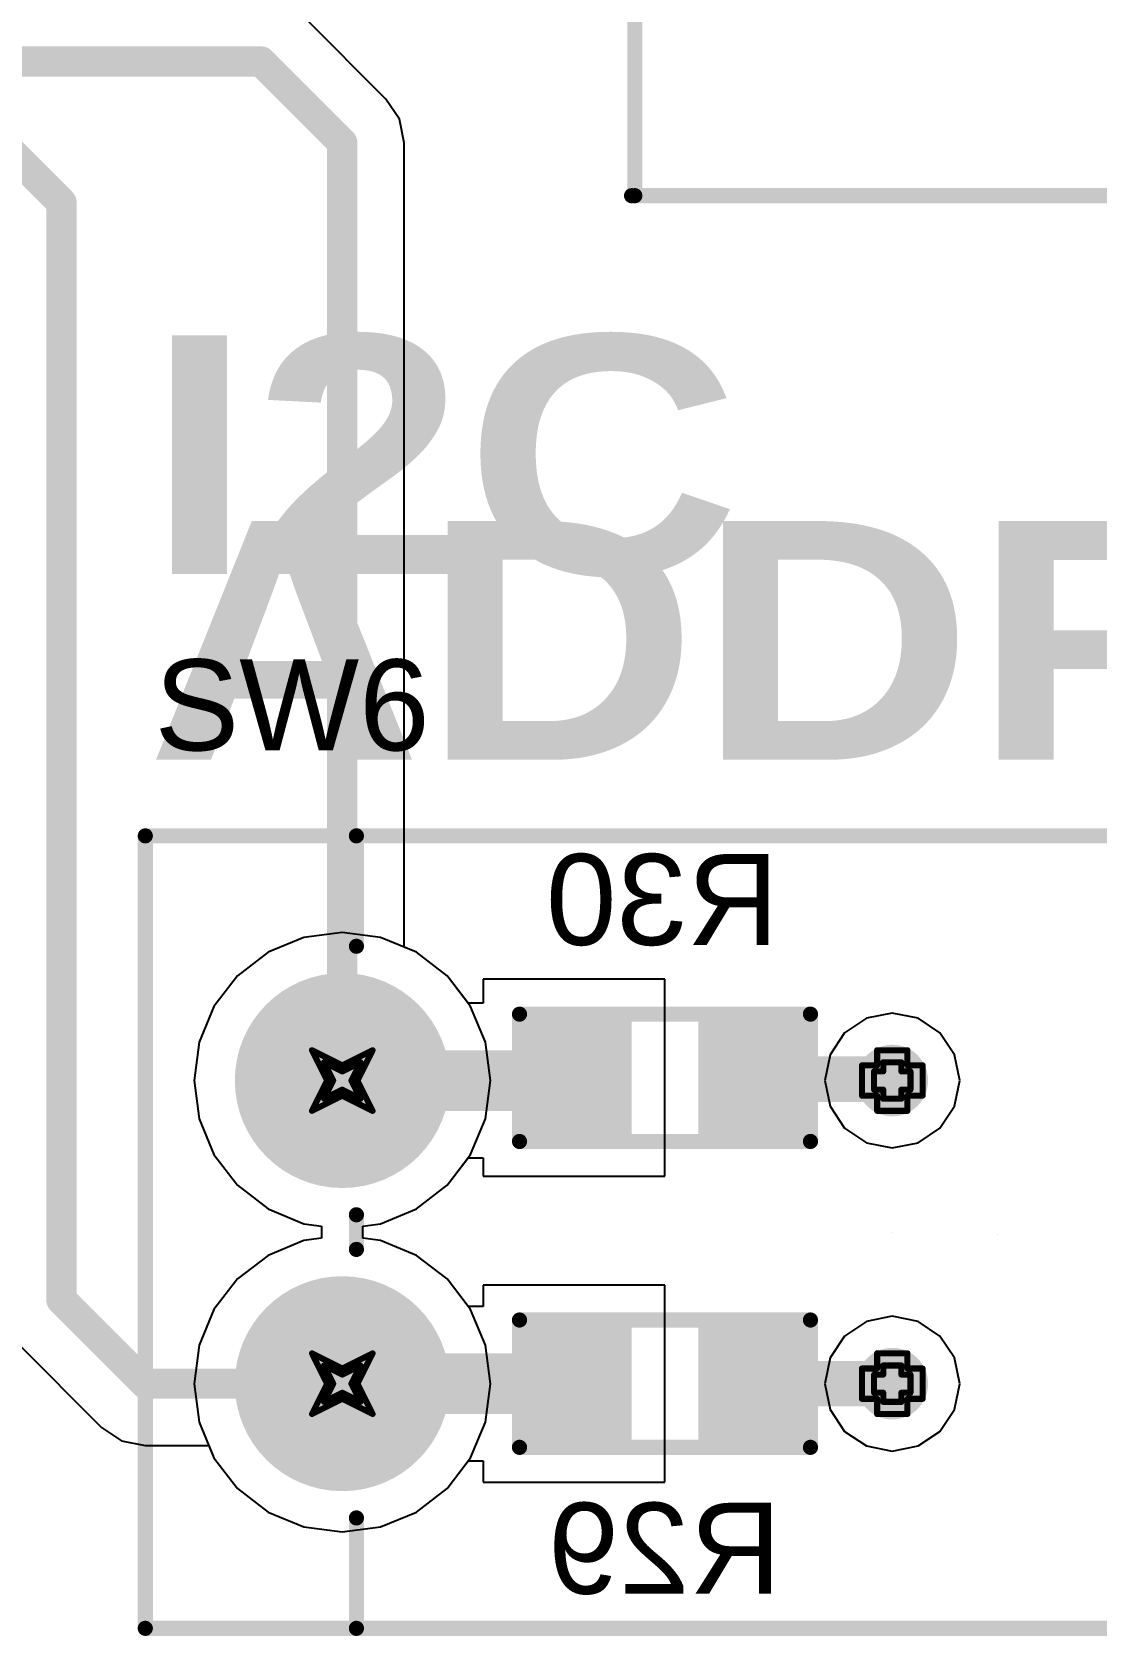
# Model space of a CAD drawing. Header units: inches. Extents: x 0 to 198, y 0 to 199.
# Drawn here: x 5.831 to 6.183, y 1.391 to 1.92 of the extents above; entities that cross this region are included whole.
import ezdxf

# ---------------------------------------------------------------- set-up
doc = ezdxf.new("R2010")
doc.units = ezdxf.units.IN
doc.header["$MEASUREMENT"] = 0
for name, color, linetype in [('Bottom Layer', 5, 'Continuous'), ('Bottom Overlay', 54, 'Continuous'), ('Bottom Paste', 16, 'Continuous'), ('Bottom Solder', 6, 'Continuous'), ('Drill Drawing', 1, 'Continuous'), ('Layer 1', 16, 'Continuous'), ('Layer 2', 76, 'Continuous'), ('Mechanical 15', 56, 'Continuous'), ('Multi-Layer', 9, 'Continuous'), ('Pad Holes', 156, 'Continuous'), ('Top Layer', 1, 'Continuous'), ('Top Overlay', 2, 'Continuous'), ('Top Solder', 216, 'Continuous'), ('Via Holes', 16, 'Continuous')]:
    doc.layers.add(name, color=color, linetype=linetype)
doc.styles.add('Arial', font='', dxfattribs={"height": 0.2})
doc.styles.add('Arial Black_Bold', font='', dxfattribs={"height": 0.2})
doc.styles.get('Arial').set_extended_font_data('Arial')
doc.styles.get('Arial Black_Bold').set_extended_font_data('Arial Black', bold=True)

# ---------------------------------------------------------------- blocks, each defined once
blk = doc.blocks.new('DPL_02RP_61')
at = {"layer": 'Bottom Layer'}
h = blk.add_hatch(color=5, dxfattribs=at)
edge = h.paths.add_edge_path()
edge.add_arc((-0.05, 0.15), 0.03346, 0, 360)
h = blk.add_hatch(color=5, dxfattribs=at)
edge = h.paths.add_edge_path()
edge.add_arc((0.05, 0.15), 0.03346, 0, 360)
at = {"layer": 'Bottom Solder'}
h = blk.add_hatch(color=6, dxfattribs=at)
edge = h.paths.add_edge_path()
edge.add_arc((-0.05, 0.15), 0.03546, 0, 360)
h = blk.add_hatch(color=6, dxfattribs=at)
edge = h.paths.add_edge_path()
edge.add_arc((0.05, 0.15), 0.03546, 0, 360)
at = {"layer": 'Layer 1'}
h = blk.add_hatch(color=16, dxfattribs=at)
edge = h.paths.add_edge_path()
edge.add_arc((-0.05, 0.15), 0.03346, 0, 360)
h = blk.add_hatch(color=16, dxfattribs=at)
edge = h.paths.add_edge_path()
edge.add_arc((0.05, 0.15), 0.03346, 0, 360)
at = {"layer": 'Layer 2'}
h = blk.add_hatch(color=76, dxfattribs=at)
edge = h.paths.add_edge_path()
edge.add_arc((-0.05, 0.15), 0.03346, 0, 360)
h = blk.add_hatch(color=76, dxfattribs=at)
edge = h.paths.add_edge_path()
edge.add_arc((0.05, 0.15), 0.03346, 0, 360)
at = {"layer": 'Multi-Layer'}
h = blk.add_hatch(color=9, dxfattribs=at)
edge = h.paths.add_edge_path()
edge.add_arc((-0.05, 0.15), 0.03346, 0, 360)
h = blk.add_hatch(color=9, dxfattribs=at)
edge = h.paths.add_edge_path()
edge.add_arc((0.05, 0.15), 0.03346, 0, 360)
at = {"layer": 'Pad Holes'}
h = blk.add_hatch(color=7, dxfattribs=at)
edge = h.paths.add_edge_path()
edge.add_arc((-0.05, 0.15), 0.02165, 0, 360)
h = blk.add_hatch(color=7, dxfattribs=at)
edge = h.paths.add_edge_path()
edge.add_arc((0.05, 0.15), 0.02165, 0, 360)
at = {"layer": 'Top Layer'}
h = blk.add_hatch(color=1, dxfattribs=at)
edge = h.paths.add_edge_path()
edge.add_arc((-0.05, 0.15), 0.03346, 0, 360)
h = blk.add_hatch(color=1, dxfattribs=at)
edge = h.paths.add_edge_path()
edge.add_arc((0.05, 0.15), 0.03346, 0, 360)
at = {"layer": 'Top Solder'}
h = blk.add_hatch(color=216, dxfattribs=at)
edge = h.paths.add_edge_path()
edge.add_arc((-0.05, 0.15), 0.03546, 0, 360)
h = blk.add_hatch(color=216, dxfattribs=at)
edge = h.paths.add_edge_path()
edge.add_arc((0.05, 0.15), 0.03546, 0, 360)
at = {"layer": 'Mechanical 15'}
for points in [[(0.00001, -0.03124, 0.0001, 0.0001, 0), (-0.00001, -0.03126, 0.0001, 0.0001, 0)], [(-0.0007, -0.06624, 0.0001, 0.0001, 0), (-0.00072, -0.06626, 0.0001, 0.0001, 0)]]:
    blk.add_lwpolyline(points, format="xyseb", dxfattribs=at)
for points in [[(-0.00004, -0.03126, 0.00005, 0.00005, 1), (0.00001, -0.03126, 0.00005, 0.00005, 1)], [(-0.00002, -0.03124, 0.00005, 0.00005, 1), (0.00003, -0.03124, 0.00005, 0.00005, 1)], [(-0.00074, -0.06626, 0.00005, 0.00005, 1), (-0.00069, -0.06626, 0.00005, 0.00005, 1)], [(-0.00072, -0.06624, 0.00005, 0.00005, 1), (-0.00067, -0.06624, 0.00005, 0.00005, 1)]]:
    blk.add_lwpolyline(points, format="xyseb", close=True, dxfattribs=at)
at = {"layer": 'Top Overlay'}
for points in [[(-0.13071, 0.215, 0.005, 0.005, 0), (-0.13071, -0.19685, 0.005, 0.005, 0)], [(-0.13071, 0.215, 0.005, 0.005, 0), (0.13071, 0.215, 0.005, 0.005, 0)], [(0.13071, 0.215, 0.005, 0.005, 0), (0.13071, -0.19685, 0.005, 0.005, 0)], [(-0.13071, 0.14534, 0.005, 0.005, 0), (-0.09429, 0.14534, 0.005, 0.005, 0)], [(-0.00571, 0.14534, 0.005, 0.005, 0), (0.00571, 0.14534, 0.005, 0.005, 0)], [(0.09429, 0.14534, 0.005, 0.005, 0), (0.13071, 0.14534, 0.005, 0.005, 0)]]:
    blk.add_lwpolyline(points, format="xyseb", dxfattribs=at)
for points in [[(-0.13196, 0.215, 0.0025, 0.0025, 1), (-0.12946, 0.215, 0.0025, 0.0025, 1)], [(-0.13196, 0.215, 0.0025, 0.0025, 1), (-0.12946, 0.215, 0.0025, 0.0025, 1)], [(0.12946, 0.215, 0.0025, 0.0025, 1), (0.13196, 0.215, 0.0025, 0.0025, 1)], [(0.12946, 0.215, 0.0025, 0.0025, 1), (0.13196, 0.215, 0.0025, 0.0025, 1)], [(-0.13196, 0.14534, 0.0025, 0.0025, 1), (-0.12946, 0.14534, 0.0025, 0.0025, 1)], [(-0.09554, 0.14534, 0.0025, 0.0025, 1), (-0.09304, 0.14534, 0.0025, 0.0025, 1)], [(-0.00696, 0.14534, 0.0025, 0.0025, 1), (-0.00446, 0.14534, 0.0025, 0.0025, 1)], [(0.00446, 0.14534, 0.0025, 0.0025, 1), (0.00696, 0.14534, 0.0025, 0.0025, 1)], [(0.09304, 0.14534, 0.0025, 0.0025, 1), (0.09554, 0.14534, 0.0025, 0.0025, 1)], [(0.12946, 0.14534, 0.0025, 0.0025, 1), (0.13196, 0.14534, 0.0025, 0.0025, 1)]]:
    blk.add_lwpolyline(points, format="xyseb", close=True, dxfattribs=at)
blk = doc.blocks.new('R___0603_B_161')
at = {"layer": 'Bottom Layer'}
for points in [[(-0.045, -0.0175), (-0.045, 0.0175), (-0.015, 0.0175), (-0.015, -0.0175)], [(0.015, -0.0175), (0.015, 0.0175), (0.045, 0.0175), (0.045, -0.0175)]]:
    blk.add_hatch(color=5, dxfattribs=at).paths.add_polyline_path(points)
at = {"layer": 'Bottom Paste'}
for points in [[(-0.045, -0.0175), (-0.045, 0.0175), (-0.015, 0.0175), (-0.015, -0.0175)], [(0.015, -0.0175), (0.015, 0.0175), (0.045, 0.0175), (0.045, -0.0175)]]:
    blk.add_hatch(color=16, dxfattribs=at).paths.add_polyline_path(points)
at = {"layer": 'Bottom Solder'}
for points in [[(-0.049, -0.0215), (-0.049, 0.0215), (-0.011, 0.0215), (-0.011, -0.0215)], [(0.011, -0.0215), (0.011, 0.0215), (0.049, 0.0215), (0.049, -0.0215)]]:
    blk.add_hatch(color=6, dxfattribs=at).paths.add_polyline_path(points)
at = {"layer": 'Bottom Overlay'}
for points in [[(0.048, 0.021, 0.005, 0.005, 0), (-0.048, 0.021, 0.005, 0.005, 0)], [(-0.048, 0.021, 0.005, 0.005, 0), (-0.048, -0.021, 0.005, 0.005, 0)], [(0.048, 0.021, 0.005, 0.005, 0), (0.048, -0.021, 0.005, 0.005, 0)], [(0.048, -0.021, 0.005, 0.005, 0), (-0.048, -0.021, 0.005, 0.005, 0)]]:
    blk.add_lwpolyline(points, format="xyseb", dxfattribs=at)
for points in [[(-0.04925, 0.021, 0.0025, 0.0025, 1), (-0.04675, 0.021, 0.0025, 0.0025, 1)], [(-0.04925, 0.021, 0.0025, 0.0025, 1), (-0.04675, 0.021, 0.0025, 0.0025, 1)], [(0.04675, 0.021, 0.0025, 0.0025, 1), (0.04925, 0.021, 0.0025, 0.0025, 1)], [(0.04675, 0.021, 0.0025, 0.0025, 1), (0.04925, 0.021, 0.0025, 0.0025, 1)], [(-0.04925, -0.021, 0.0025, 0.0025, 1), (-0.04675, -0.021, 0.0025, 0.0025, 1)], [(-0.04925, -0.021, 0.0025, 0.0025, 1), (-0.04675, -0.021, 0.0025, 0.0025, 1)], [(0.04675, -0.021, 0.0025, 0.0025, 1), (0.04925, -0.021, 0.0025, 0.0025, 1)], [(0.04675, -0.021, 0.0025, 0.0025, 1), (0.04925, -0.021, 0.0025, 0.0025, 1)]]:
    blk.add_lwpolyline(points, format="xyseb", close=True, dxfattribs=at)
blk = doc.blocks.new('R___0603_B_162')
at = {"layer": 'Bottom Layer'}
for points in [[(-0.045, -0.0175), (-0.045, 0.0175), (-0.015, 0.0175), (-0.015, -0.0175)], [(0.015, -0.0175), (0.015, 0.0175), (0.045, 0.0175), (0.045, -0.0175)]]:
    blk.add_hatch(color=5, dxfattribs=at).paths.add_polyline_path(points)
at = {"layer": 'Bottom Paste'}
for points in [[(-0.045, -0.0175), (-0.045, 0.0175), (-0.015, 0.0175), (-0.015, -0.0175)], [(0.015, -0.0175), (0.015, 0.0175), (0.045, 0.0175), (0.045, -0.0175)]]:
    blk.add_hatch(color=16, dxfattribs=at).paths.add_polyline_path(points)
at = {"layer": 'Bottom Solder'}
for points in [[(-0.049, -0.0215), (-0.049, 0.0215), (-0.011, 0.0215), (-0.011, -0.0215)], [(0.011, -0.0215), (0.011, 0.0215), (0.049, 0.0215), (0.049, -0.0215)]]:
    blk.add_hatch(color=6, dxfattribs=at).paths.add_polyline_path(points)
at = {"layer": 'Bottom Overlay'}
for points in [[(0.048, 0.021, 0.005, 0.005, 0), (-0.048, 0.021, 0.005, 0.005, 0)], [(-0.048, 0.021, 0.005, 0.005, 0), (-0.048, -0.021, 0.005, 0.005, 0)], [(0.048, 0.021, 0.005, 0.005, 0), (0.048, -0.021, 0.005, 0.005, 0)], [(0.048, -0.021, 0.005, 0.005, 0), (-0.048, -0.021, 0.005, 0.005, 0)]]:
    blk.add_lwpolyline(points, format="xyseb", dxfattribs=at)
for points in [[(-0.04925, 0.021, 0.0025, 0.0025, 1), (-0.04675, 0.021, 0.0025, 0.0025, 1)], [(-0.04925, 0.021, 0.0025, 0.0025, 1), (-0.04675, 0.021, 0.0025, 0.0025, 1)], [(0.04675, 0.021, 0.0025, 0.0025, 1), (0.04925, 0.021, 0.0025, 0.0025, 1)], [(0.04675, 0.021, 0.0025, 0.0025, 1), (0.04925, 0.021, 0.0025, 0.0025, 1)], [(-0.04925, -0.021, 0.0025, 0.0025, 1), (-0.04675, -0.021, 0.0025, 0.0025, 1)], [(-0.04925, -0.021, 0.0025, 0.0025, 1), (-0.04675, -0.021, 0.0025, 0.0025, 1)], [(0.04675, -0.021, 0.0025, 0.0025, 1), (0.04925, -0.021, 0.0025, 0.0025, 1)], [(0.04675, -0.021, 0.0025, 0.0025, 1), (0.04925, -0.021, 0.0025, 0.0025, 1)]]:
    blk.add_lwpolyline(points, format="xyseb", close=True, dxfattribs=at)
blk = doc.blocks.new('XDFH_0259_2_3P_230')
at = {"layer": 'Top Overlay'}
for points in [[(0.30001, 0.08279, 0.005, 0.005, 0), (0.30001, 0.43031, 0.005, 0.005, 0)], [(0.30001, 0.08386, 0.005, 0.005, 0), (0.12573, 0.08386, 0.005, 0.005, 0)]]:
    blk.add_lwpolyline(points, format="xyseb", dxfattribs=at)
for points in [[(0.29876, 0.08386, 0.0025, 0.0025, 1), (0.30126, 0.08386, 0.0025, 0.0025, 1)], [(0.29876, 0.08279, 0.0025, 0.0025, 1), (0.30126, 0.08279, 0.0025, 0.0025, 1)]]:
    blk.add_lwpolyline(points, format="xyseb", close=True, dxfattribs=at)

msp = doc.modelspace()

# ---------------------------------------------------------------- hatches: boundary and pattern name
at = {"layer": 'Bottom Layer'}
h = msp.add_hatch(color=5, dxfattribs=at)
edge = h.paths.add_edge_path()
edge.add_arc((6.115, 1.5741), 0.01181, 0, 360)
h = msp.add_hatch(color=5, dxfattribs=at)
edge = h.paths.add_edge_path()
edge.add_arc((6.115, 1.4741), 0.01181, 0, 360)
at = {"layer": 'Layer 1'}
h = msp.add_hatch(color=16, dxfattribs=at)
edge = h.paths.add_edge_path()
edge.add_arc((6.115, 1.5741), 0.01181, 0, 360)
h = msp.add_hatch(color=16, dxfattribs=at)
edge = h.paths.add_edge_path()
edge.add_arc((6.115, 1.4741), 0.01181, 0, 360)
at = {"layer": 'Layer 2'}
h = msp.add_hatch(color=76, dxfattribs=at)
edge = h.paths.add_edge_path()
edge.add_arc((6.115, 1.5741), 0.01181, 0, 360)
h = msp.add_hatch(color=76, dxfattribs=at)
edge = h.paths.add_edge_path()
edge.add_arc((6.115, 1.4741), 0.01181, 0, 360)
at = {"layer": 'Top Layer'}
h = msp.add_hatch(color=1, dxfattribs=at)
edge = h.paths.add_edge_path()
edge.add_arc((6.115, 1.5741), 0.01181, 0, 360)
h = msp.add_hatch(color=1, dxfattribs=at)
edge = h.paths.add_edge_path()
edge.add_arc((6.115, 1.4741), 0.01181, 0, 360)
at = {"layer": 'Via Holes'}
h = msp.add_hatch(color=7, dxfattribs=at)
edge = h.paths.add_edge_path()
edge.add_arc((6.115, 1.5741), 0.00591, 0, 360)
h = msp.add_hatch(color=7, dxfattribs=at)
edge = h.paths.add_edge_path()
edge.add_arc((6.115, 1.4741), 0.00591, 0, 360)

# ---------------------------------------------------------------- linework, layer by layer
at = {"layer": 'Bottom Layer'}
for p, q in [((5.92088, 1.62131), (5.90909, 1.61643)), ((5.93353, 1.62298), (5.92088, 1.62131)), ((5.94618, 1.62131), (5.93353, 1.62298)), ((5.95797, 1.61643), (5.94618, 1.62131)), ((5.90909, 1.61643), (5.89896, 1.60866)), ((5.96809, 1.60866), (5.95797, 1.61643)), ((5.89896, 1.60866), (5.89119, 1.59854)), ((5.97506, 1.59959), (5.96809, 1.60866)), ((6.04, 1.6075), (5.98, 1.6075)), ((5.98, 1.6075), (5.98, 1.59959)), ((6.04, 1.5425), (6.04, 1.6075)), ((5.89119, 1.59854), (5.88631, 1.58675)), ((5.98, 1.59959), (5.97506, 1.59959)), ((5.88631, 1.58675), (5.88464, 1.5741)), ((5.88464, 1.5741), (5.88631, 1.56144)), ((5.88631, 1.56144), (5.89119, 1.54965)), ((5.89119, 1.54965), (5.89896, 1.53953)), ((5.96809, 1.53953), (5.97506, 1.54861)), ((5.97506, 1.54861), (5.98, 1.54861)), ((5.98, 1.54861), (5.98, 1.5425)), ((5.98, 1.5425), (6.04, 1.5425)), ((5.89896, 1.53953), (5.90909, 1.53176)), ((5.95797, 1.53176), (5.96809, 1.53953)), ((5.90909, 1.53176), (5.92088, 1.52688)), ((5.94618, 1.52688), (5.95797, 1.53176)), ((5.92088, 1.52688), (5.92669, 1.52611)), ((5.92669, 1.52611), (5.92669, 1.52208)), ((5.94036, 1.52611), (5.94618, 1.52688)), ((5.94036, 1.52208), (5.94036, 1.52611)), ((5.92088, 1.52131), (5.90909, 1.51643)), ((5.92669, 1.52208), (5.92088, 1.52131)), ((5.94618, 1.52131), (5.94036, 1.52208)), ((5.95797, 1.51643), (5.94618, 1.52131)), ((5.90909, 1.51643), (5.89896, 1.50866)), ((5.96809, 1.50866), (5.95797, 1.51643)), ((5.89896, 1.50866), (5.89119, 1.49854)), ((5.97506, 1.49959), (5.96809, 1.50866)), ((6.04, 1.5066), (5.98, 1.5066)), ((5.98, 1.5066), (5.98, 1.49959)), ((6.04, 1.4416), (6.04, 1.5066)), ((5.89119, 1.49854), (5.88631, 1.48675)), ((5.98, 1.49959), (5.97506, 1.49959)), ((5.88631, 1.48675), (5.88464, 1.4741)), ((5.88464, 1.4741), (5.88631, 1.46144)), ((5.88631, 1.46144), (5.89119, 1.44965)), ((5.89119, 1.44965), (5.89896, 1.43953)), ((5.96809, 1.43953), (5.97506, 1.44861)), ((5.97506, 1.44861), (5.98, 1.44861)), ((5.98, 1.44861), (5.98, 1.4416)), ((5.89896, 1.43953), (5.90909, 1.43176)), ((5.95797, 1.43176), (5.96809, 1.43953)), ((5.98, 1.4416), (6.04, 1.4416)), ((5.90909, 1.43176), (5.92088, 1.42688)), ((5.94618, 1.42688), (5.95797, 1.43176)), ((5.92088, 1.42688), (5.93353, 1.42521)), ((5.93353, 1.42521), (5.94618, 1.42688))]:
    msp.add_line(p, q, dxfattribs=at)
for points in [[(5.93353, 1.5741, 0.02, 0.02, 0), (6.0091, 1.5741, 0.02, 0.02, 0)], [(6.07, 1.575, 0.015, 0.015, 0), (6.07045, 1.57455, 0.015, 0.015, 0)], [(6.07045, 1.57455, 0.015, 0.015, 0), (6.11455, 1.57455, 0.015, 0.015, 0)], [(6.11455, 1.57455, 0.015, 0.015, 0), (6.115, 1.5741, 0.015, 0.015, 0)], [(6.0091, 1.5741, 0.01, 0.01, 0), (6.01, 1.575, 0.01, 0.01, 0)], [(5.93353, 1.4741, 0.02, 0.02, 0), (6.01, 1.4741, 0.02, 0.02, 0)], [(6.07, 1.4741, 0.015, 0.015, 0), (6.115, 1.4741, 0.015, 0.015, 0)]]:
    msp.add_lwpolyline(points, format="xyseb", dxfattribs=at)
for points in [[(5.92853, 1.5741, 0.01, 0.01, 1), (5.93853, 1.5741, 0.01, 0.01, 1)], [(6.0041, 1.5741, 0.01, 0.01, 1), (6.0141, 1.5741, 0.01, 0.01, 1)], [(6.06625, 1.575, 0.0075, 0.0075, 1), (6.07375, 1.575, 0.0075, 0.0075, 1)], [(6.0667, 1.57455, 0.0075, 0.0075, 1), (6.0742, 1.57455, 0.0075, 0.0075, 1)], [(6.0667, 1.57455, 0.0075, 0.0075, 1), (6.0742, 1.57455, 0.0075, 0.0075, 1)], [(6.1108, 1.57455, 0.0075, 0.0075, 1), (6.1183, 1.57455, 0.0075, 0.0075, 1)], [(6.1108, 1.57455, 0.0075, 0.0075, 1), (6.1183, 1.57455, 0.0075, 0.0075, 1)], [(6.0066, 1.5741, 0.005, 0.005, 1), (6.0116, 1.5741, 0.005, 0.005, 1)], [(6.0075, 1.575, 0.005, 0.005, 1), (6.0125, 1.575, 0.005, 0.005, 1)], [(6.11125, 1.5741, 0.0075, 0.0075, 1), (6.11875, 1.5741, 0.0075, 0.0075, 1)], [(5.92853, 1.4741, 0.01, 0.01, 1), (5.93853, 1.4741, 0.01, 0.01, 1)], [(6.005, 1.4741, 0.01, 0.01, 1), (6.015, 1.4741, 0.01, 0.01, 1)], [(6.06625, 1.4741, 0.0075, 0.0075, 1), (6.07375, 1.4741, 0.0075, 0.0075, 1)], [(6.11125, 1.4741, 0.0075, 0.0075, 1), (6.11875, 1.4741, 0.0075, 0.0075, 1)]]:
    msp.add_lwpolyline(points, format="xyseb", close=True, dxfattribs=at)
at = {"layer": 'Drill Drawing'}
for points in [[(5.92353, 1.5841, 0.002, 0.002, 0), (5.93353, 1.5791, 0.002, 0.002, 0)], [(5.92353, 1.5841, 0.002, 0.002, 0), (5.92853, 1.5741, 0.002, 0.002, 0)], [(5.93353, 1.5791, 0.002, 0.002, 0), (5.94353, 1.5841, 0.002, 0.002, 0)], [(5.93853, 1.5741, 0.002, 0.002, 0), (5.94353, 1.5841, 0.002, 0.002, 0)], [(6.11, 1.5791, 0.002, 0.002, 0), (6.11, 1.5841, 0.002, 0.002, 0)], [(6.11, 1.5841, 0.002, 0.002, 0), (6.12, 1.5841, 0.002, 0.002, 0)], [(6.12, 1.5791, 0.002, 0.002, 0), (6.12, 1.5841, 0.002, 0.002, 0)], [(5.92753, 1.5801, 0.002, 0.002, 0), (5.93353, 1.5771, 0.002, 0.002, 0)], [(5.92753, 1.5801, 0.002, 0.002, 0), (5.93053, 1.5741, 0.002, 0.002, 0)], [(5.93353, 1.5771, 0.002, 0.002, 0), (5.93953, 1.5801, 0.002, 0.002, 0)], [(5.93653, 1.5741, 0.002, 0.002, 0), (5.93953, 1.5801, 0.002, 0.002, 0)], [(6.105, 1.5691, 0.002, 0.002, 0), (6.105, 1.5791, 0.002, 0.002, 0)], [(6.105, 1.5791, 0.002, 0.002, 0), (6.11, 1.5791, 0.002, 0.002, 0)], [(6.109, 1.5711, 0.002, 0.002, 0), (6.109, 1.5771, 0.002, 0.002, 0)], [(6.109, 1.5771, 0.002, 0.002, 0), (6.112, 1.5771, 0.002, 0.002, 0)], [(6.112, 1.5771, 0.002, 0.002, 0), (6.112, 1.5801, 0.002, 0.002, 0)], [(6.112, 1.5801, 0.002, 0.002, 0), (6.118, 1.5801, 0.002, 0.002, 0)], [(6.118, 1.5771, 0.002, 0.002, 0), (6.118, 1.5801, 0.002, 0.002, 0)], [(6.118, 1.5771, 0.002, 0.002, 0), (6.121, 1.5771, 0.002, 0.002, 0)], [(6.12, 1.5791, 0.002, 0.002, 0), (6.125, 1.5791, 0.002, 0.002, 0)], [(6.121, 1.5711, 0.002, 0.002, 0), (6.121, 1.5771, 0.002, 0.002, 0)], [(6.125, 1.5691, 0.002, 0.002, 0), (6.125, 1.5791, 0.002, 0.002, 0)], [(5.92353, 1.5641, 0.002, 0.002, 0), (5.92853, 1.5741, 0.002, 0.002, 0)], [(5.92753, 1.5681, 0.002, 0.002, 0), (5.93053, 1.5741, 0.002, 0.002, 0)], [(5.92753, 1.5681, 0.002, 0.002, 0), (5.93353, 1.5711, 0.002, 0.002, 0)], [(5.93353, 1.5711, 0.002, 0.002, 0), (5.93953, 1.5681, 0.002, 0.002, 0)], [(5.93653, 1.5741, 0.002, 0.002, 0), (5.93953, 1.5681, 0.002, 0.002, 0)], [(5.93853, 1.5741, 0.002, 0.002, 0), (5.94353, 1.5641, 0.002, 0.002, 0)], [(6.109, 1.5711, 0.002, 0.002, 0), (6.112, 1.5711, 0.002, 0.002, 0)], [(6.112, 1.5681, 0.002, 0.002, 0), (6.112, 1.5711, 0.002, 0.002, 0)], [(6.118, 1.5711, 0.002, 0.002, 0), (6.121, 1.5711, 0.002, 0.002, 0)], [(6.118, 1.5681, 0.002, 0.002, 0), (6.118, 1.5711, 0.002, 0.002, 0)], [(5.92353, 1.5641, 0.002, 0.002, 0), (5.93353, 1.5691, 0.002, 0.002, 0)], [(5.93353, 1.5691, 0.002, 0.002, 0), (5.94353, 1.5641, 0.002, 0.002, 0)], [(6.105, 1.5691, 0.002, 0.002, 0), (6.11, 1.5691, 0.002, 0.002, 0)], [(6.11, 1.5641, 0.002, 0.002, 0), (6.11, 1.5691, 0.002, 0.002, 0)], [(6.112, 1.5681, 0.002, 0.002, 0), (6.118, 1.5681, 0.002, 0.002, 0)], [(6.12, 1.5691, 0.002, 0.002, 0), (6.125, 1.5691, 0.002, 0.002, 0)], [(6.12, 1.5641, 0.002, 0.002, 0), (6.12, 1.5691, 0.002, 0.002, 0)], [(6.11, 1.5641, 0.002, 0.002, 0), (6.12, 1.5641, 0.002, 0.002, 0)], [(5.92353, 1.4841, 0.002, 0.002, 0), (5.93353, 1.4791, 0.002, 0.002, 0)], [(5.92353, 1.4841, 0.002, 0.002, 0), (5.92853, 1.4741, 0.002, 0.002, 0)], [(5.93353, 1.4791, 0.002, 0.002, 0), (5.94353, 1.4841, 0.002, 0.002, 0)], [(5.93853, 1.4741, 0.002, 0.002, 0), (5.94353, 1.4841, 0.002, 0.002, 0)], [(6.11, 1.4791, 0.002, 0.002, 0), (6.11, 1.4841, 0.002, 0.002, 0)], [(6.11, 1.4841, 0.002, 0.002, 0), (6.12, 1.4841, 0.002, 0.002, 0)], [(6.12, 1.4791, 0.002, 0.002, 0), (6.12, 1.4841, 0.002, 0.002, 0)], [(5.92753, 1.4801, 0.002, 0.002, 0), (5.93353, 1.4771, 0.002, 0.002, 0)], [(5.92753, 1.4801, 0.002, 0.002, 0), (5.93053, 1.4741, 0.002, 0.002, 0)], [(5.93353, 1.4771, 0.002, 0.002, 0), (5.93953, 1.4801, 0.002, 0.002, 0)], [(5.93653, 1.4741, 0.002, 0.002, 0), (5.93953, 1.4801, 0.002, 0.002, 0)], [(6.105, 1.4691, 0.002, 0.002, 0), (6.105, 1.4791, 0.002, 0.002, 0)], [(6.105, 1.4791, 0.002, 0.002, 0), (6.11, 1.4791, 0.002, 0.002, 0)], [(6.109, 1.4711, 0.002, 0.002, 0), (6.109, 1.4771, 0.002, 0.002, 0)], [(6.109, 1.4771, 0.002, 0.002, 0), (6.112, 1.4771, 0.002, 0.002, 0)], [(6.112, 1.4771, 0.002, 0.002, 0), (6.112, 1.4801, 0.002, 0.002, 0)], [(6.112, 1.4801, 0.002, 0.002, 0), (6.118, 1.4801, 0.002, 0.002, 0)], [(6.118, 1.4771, 0.002, 0.002, 0), (6.118, 1.4801, 0.002, 0.002, 0)], [(6.118, 1.4771, 0.002, 0.002, 0), (6.121, 1.4771, 0.002, 0.002, 0)], [(6.12, 1.4791, 0.002, 0.002, 0), (6.125, 1.4791, 0.002, 0.002, 0)], [(6.121, 1.4711, 0.002, 0.002, 0), (6.121, 1.4771, 0.002, 0.002, 0)], [(6.125, 1.4691, 0.002, 0.002, 0), (6.125, 1.4791, 0.002, 0.002, 0)], [(5.92353, 1.4641, 0.002, 0.002, 0), (5.92853, 1.4741, 0.002, 0.002, 0)], [(5.92753, 1.4681, 0.002, 0.002, 0), (5.93053, 1.4741, 0.002, 0.002, 0)], [(5.92753, 1.4681, 0.002, 0.002, 0), (5.93353, 1.4711, 0.002, 0.002, 0)], [(5.93353, 1.4711, 0.002, 0.002, 0), (5.93953, 1.4681, 0.002, 0.002, 0)], [(5.93653, 1.4741, 0.002, 0.002, 0), (5.93953, 1.4681, 0.002, 0.002, 0)], [(5.93853, 1.4741, 0.002, 0.002, 0), (5.94353, 1.4641, 0.002, 0.002, 0)], [(6.109, 1.4711, 0.002, 0.002, 0), (6.112, 1.4711, 0.002, 0.002, 0)], [(6.112, 1.4681, 0.002, 0.002, 0), (6.112, 1.4711, 0.002, 0.002, 0)], [(6.118, 1.4711, 0.002, 0.002, 0), (6.121, 1.4711, 0.002, 0.002, 0)], [(6.118, 1.4681, 0.002, 0.002, 0), (6.118, 1.4711, 0.002, 0.002, 0)], [(5.92353, 1.4641, 0.002, 0.002, 0), (5.93353, 1.4691, 0.002, 0.002, 0)], [(5.93353, 1.4691, 0.002, 0.002, 0), (5.94353, 1.4641, 0.002, 0.002, 0)], [(6.105, 1.4691, 0.002, 0.002, 0), (6.11, 1.4691, 0.002, 0.002, 0)], [(6.11, 1.4641, 0.002, 0.002, 0), (6.11, 1.4691, 0.002, 0.002, 0)], [(6.112, 1.4681, 0.002, 0.002, 0), (6.118, 1.4681, 0.002, 0.002, 0)], [(6.12, 1.4691, 0.002, 0.002, 0), (6.125, 1.4691, 0.002, 0.002, 0)], [(6.12, 1.4641, 0.002, 0.002, 0), (6.12, 1.4691, 0.002, 0.002, 0)], [(6.11, 1.4641, 0.002, 0.002, 0), (6.12, 1.4641, 0.002, 0.002, 0)]]:
    msp.add_lwpolyline(points, format="xyseb", dxfattribs=at)
for points in [[(5.92303, 1.5841, 0.001, 0.001, 1), (5.92403, 1.5841, 0.001, 0.001, 1)], [(5.92303, 1.5841, 0.001, 0.001, 1), (5.92403, 1.5841, 0.001, 0.001, 1)], [(5.94303, 1.5841, 0.001, 0.001, 1), (5.94403, 1.5841, 0.001, 0.001, 1)], [(5.94303, 1.5841, 0.001, 0.001, 1), (5.94403, 1.5841, 0.001, 0.001, 1)], [(6.1095, 1.5841, 0.001, 0.001, 1), (6.1105, 1.5841, 0.001, 0.001, 1)], [(6.1095, 1.5841, 0.001, 0.001, 1), (6.1105, 1.5841, 0.001, 0.001, 1)], [(6.1195, 1.5841, 0.001, 0.001, 1), (6.1205, 1.5841, 0.001, 0.001, 1)], [(6.1195, 1.5841, 0.001, 0.001, 1), (6.1205, 1.5841, 0.001, 0.001, 1)], [(5.92703, 1.5801, 0.001, 0.001, 1), (5.92803, 1.5801, 0.001, 0.001, 1)], [(5.92703, 1.5801, 0.001, 0.001, 1), (5.92803, 1.5801, 0.001, 0.001, 1)], [(5.93303, 1.5791, 0.001, 0.001, 1), (5.93403, 1.5791, 0.001, 0.001, 1)], [(5.93303, 1.5791, 0.001, 0.001, 1), (5.93403, 1.5791, 0.001, 0.001, 1)], [(5.93303, 1.5771, 0.001, 0.001, 1), (5.93403, 1.5771, 0.001, 0.001, 1)], [(5.93303, 1.5771, 0.001, 0.001, 1), (5.93403, 1.5771, 0.001, 0.001, 1)], [(5.93903, 1.5801, 0.001, 0.001, 1), (5.94003, 1.5801, 0.001, 0.001, 1)], [(5.93903, 1.5801, 0.001, 0.001, 1), (5.94003, 1.5801, 0.001, 0.001, 1)], [(6.1045, 1.5791, 0.001, 0.001, 1), (6.1055, 1.5791, 0.001, 0.001, 1)], [(6.1045, 1.5791, 0.001, 0.001, 1), (6.1055, 1.5791, 0.001, 0.001, 1)], [(6.1085, 1.5771, 0.001, 0.001, 1), (6.1095, 1.5771, 0.001, 0.001, 1)], [(6.1085, 1.5771, 0.001, 0.001, 1), (6.1095, 1.5771, 0.001, 0.001, 1)], [(6.1095, 1.5791, 0.001, 0.001, 1), (6.1105, 1.5791, 0.001, 0.001, 1)], [(6.1095, 1.5791, 0.001, 0.001, 1), (6.1105, 1.5791, 0.001, 0.001, 1)], [(6.1115, 1.5801, 0.001, 0.001, 1), (6.1125, 1.5801, 0.001, 0.001, 1)], [(6.1115, 1.5801, 0.001, 0.001, 1), (6.1125, 1.5801, 0.001, 0.001, 1)], [(6.1115, 1.5771, 0.001, 0.001, 1), (6.1125, 1.5771, 0.001, 0.001, 1)], [(6.1115, 1.5771, 0.001, 0.001, 1), (6.1125, 1.5771, 0.001, 0.001, 1)], [(6.1175, 1.5801, 0.001, 0.001, 1), (6.1185, 1.5801, 0.001, 0.001, 1)], [(6.1175, 1.5801, 0.001, 0.001, 1), (6.1185, 1.5801, 0.001, 0.001, 1)], [(6.1175, 1.5771, 0.001, 0.001, 1), (6.1185, 1.5771, 0.001, 0.001, 1)], [(6.1175, 1.5771, 0.001, 0.001, 1), (6.1185, 1.5771, 0.001, 0.001, 1)], [(6.1195, 1.5791, 0.001, 0.001, 1), (6.1205, 1.5791, 0.001, 0.001, 1)], [(6.1195, 1.5791, 0.001, 0.001, 1), (6.1205, 1.5791, 0.001, 0.001, 1)], [(6.1205, 1.5771, 0.001, 0.001, 1), (6.1215, 1.5771, 0.001, 0.001, 1)], [(6.1205, 1.5771, 0.001, 0.001, 1), (6.1215, 1.5771, 0.001, 0.001, 1)], [(6.1245, 1.5791, 0.001, 0.001, 1), (6.1255, 1.5791, 0.001, 0.001, 1)], [(6.1245, 1.5791, 0.001, 0.001, 1), (6.1255, 1.5791, 0.001, 0.001, 1)], [(5.92803, 1.5741, 0.001, 0.001, 1), (5.92903, 1.5741, 0.001, 0.001, 1)], [(5.92803, 1.5741, 0.001, 0.001, 1), (5.92903, 1.5741, 0.001, 0.001, 1)], [(5.93003, 1.5741, 0.001, 0.001, 1), (5.93103, 1.5741, 0.001, 0.001, 1)], [(5.93003, 1.5741, 0.001, 0.001, 1), (5.93103, 1.5741, 0.001, 0.001, 1)], [(5.93303, 1.5711, 0.001, 0.001, 1), (5.93403, 1.5711, 0.001, 0.001, 1)], [(5.93303, 1.5711, 0.001, 0.001, 1), (5.93403, 1.5711, 0.001, 0.001, 1)], [(5.93603, 1.5741, 0.001, 0.001, 1), (5.93703, 1.5741, 0.001, 0.001, 1)], [(5.93603, 1.5741, 0.001, 0.001, 1), (5.93703, 1.5741, 0.001, 0.001, 1)], [(5.93803, 1.5741, 0.001, 0.001, 1), (5.93903, 1.5741, 0.001, 0.001, 1)], [(5.93803, 1.5741, 0.001, 0.001, 1), (5.93903, 1.5741, 0.001, 0.001, 1)], [(6.1085, 1.5711, 0.001, 0.001, 1), (6.1095, 1.5711, 0.001, 0.001, 1)], [(6.1085, 1.5711, 0.001, 0.001, 1), (6.1095, 1.5711, 0.001, 0.001, 1)], [(6.1115, 1.5711, 0.001, 0.001, 1), (6.1125, 1.5711, 0.001, 0.001, 1)], [(6.1115, 1.5711, 0.001, 0.001, 1), (6.1125, 1.5711, 0.001, 0.001, 1)], [(6.1175, 1.5711, 0.001, 0.001, 1), (6.1185, 1.5711, 0.001, 0.001, 1)], [(6.1175, 1.5711, 0.001, 0.001, 1), (6.1185, 1.5711, 0.001, 0.001, 1)], [(6.1205, 1.5711, 0.001, 0.001, 1), (6.1215, 1.5711, 0.001, 0.001, 1)], [(6.1205, 1.5711, 0.001, 0.001, 1), (6.1215, 1.5711, 0.001, 0.001, 1)], [(5.92703, 1.5681, 0.001, 0.001, 1), (5.92803, 1.5681, 0.001, 0.001, 1)], [(5.92703, 1.5681, 0.001, 0.001, 1), (5.92803, 1.5681, 0.001, 0.001, 1)], [(5.93303, 1.5691, 0.001, 0.001, 1), (5.93403, 1.5691, 0.001, 0.001, 1)], [(5.93303, 1.5691, 0.001, 0.001, 1), (5.93403, 1.5691, 0.001, 0.001, 1)], [(5.93903, 1.5681, 0.001, 0.001, 1), (5.94003, 1.5681, 0.001, 0.001, 1)], [(5.93903, 1.5681, 0.001, 0.001, 1), (5.94003, 1.5681, 0.001, 0.001, 1)], [(6.1045, 1.5691, 0.001, 0.001, 1), (6.1055, 1.5691, 0.001, 0.001, 1)], [(6.1045, 1.5691, 0.001, 0.001, 1), (6.1055, 1.5691, 0.001, 0.001, 1)], [(6.1095, 1.5691, 0.001, 0.001, 1), (6.1105, 1.5691, 0.001, 0.001, 1)], [(6.1095, 1.5691, 0.001, 0.001, 1), (6.1105, 1.5691, 0.001, 0.001, 1)], [(6.1115, 1.5681, 0.001, 0.001, 1), (6.1125, 1.5681, 0.001, 0.001, 1)], [(6.1115, 1.5681, 0.001, 0.001, 1), (6.1125, 1.5681, 0.001, 0.001, 1)], [(6.1175, 1.5681, 0.001, 0.001, 1), (6.1185, 1.5681, 0.001, 0.001, 1)], [(6.1175, 1.5681, 0.001, 0.001, 1), (6.1185, 1.5681, 0.001, 0.001, 1)], [(6.1195, 1.5691, 0.001, 0.001, 1), (6.1205, 1.5691, 0.001, 0.001, 1)], [(6.1195, 1.5691, 0.001, 0.001, 1), (6.1205, 1.5691, 0.001, 0.001, 1)], [(6.1245, 1.5691, 0.001, 0.001, 1), (6.1255, 1.5691, 0.001, 0.001, 1)], [(6.1245, 1.5691, 0.001, 0.001, 1), (6.1255, 1.5691, 0.001, 0.001, 1)], [(5.92303, 1.5641, 0.001, 0.001, 1), (5.92403, 1.5641, 0.001, 0.001, 1)], [(5.92303, 1.5641, 0.001, 0.001, 1), (5.92403, 1.5641, 0.001, 0.001, 1)], [(5.94303, 1.5641, 0.001, 0.001, 1), (5.94403, 1.5641, 0.001, 0.001, 1)], [(5.94303, 1.5641, 0.001, 0.001, 1), (5.94403, 1.5641, 0.001, 0.001, 1)], [(6.1095, 1.5641, 0.001, 0.001, 1), (6.1105, 1.5641, 0.001, 0.001, 1)], [(6.1095, 1.5641, 0.001, 0.001, 1), (6.1105, 1.5641, 0.001, 0.001, 1)], [(6.1195, 1.5641, 0.001, 0.001, 1), (6.1205, 1.5641, 0.001, 0.001, 1)], [(6.1195, 1.5641, 0.001, 0.001, 1), (6.1205, 1.5641, 0.001, 0.001, 1)], [(5.92303, 1.4841, 0.001, 0.001, 1), (5.92403, 1.4841, 0.001, 0.001, 1)], [(5.92303, 1.4841, 0.001, 0.001, 1), (5.92403, 1.4841, 0.001, 0.001, 1)], [(5.94303, 1.4841, 0.001, 0.001, 1), (5.94403, 1.4841, 0.001, 0.001, 1)], [(5.94303, 1.4841, 0.001, 0.001, 1), (5.94403, 1.4841, 0.001, 0.001, 1)], [(6.1095, 1.4841, 0.001, 0.001, 1), (6.1105, 1.4841, 0.001, 0.001, 1)], [(6.1095, 1.4841, 0.001, 0.001, 1), (6.1105, 1.4841, 0.001, 0.001, 1)], [(6.1195, 1.4841, 0.001, 0.001, 1), (6.1205, 1.4841, 0.001, 0.001, 1)], [(6.1195, 1.4841, 0.001, 0.001, 1), (6.1205, 1.4841, 0.001, 0.001, 1)], [(5.92703, 1.4801, 0.001, 0.001, 1), (5.92803, 1.4801, 0.001, 0.001, 1)], [(5.92703, 1.4801, 0.001, 0.001, 1), (5.92803, 1.4801, 0.001, 0.001, 1)], [(5.93303, 1.4791, 0.001, 0.001, 1), (5.93403, 1.4791, 0.001, 0.001, 1)], [(5.93303, 1.4791, 0.001, 0.001, 1), (5.93403, 1.4791, 0.001, 0.001, 1)], [(5.93303, 1.4771, 0.001, 0.001, 1), (5.93403, 1.4771, 0.001, 0.001, 1)], [(5.93303, 1.4771, 0.001, 0.001, 1), (5.93403, 1.4771, 0.001, 0.001, 1)], [(5.93903, 1.4801, 0.001, 0.001, 1), (5.94003, 1.4801, 0.001, 0.001, 1)], [(5.93903, 1.4801, 0.001, 0.001, 1), (5.94003, 1.4801, 0.001, 0.001, 1)], [(6.1045, 1.4791, 0.001, 0.001, 1), (6.1055, 1.4791, 0.001, 0.001, 1)], [(6.1045, 1.4791, 0.001, 0.001, 1), (6.1055, 1.4791, 0.001, 0.001, 1)], [(6.1085, 1.4771, 0.001, 0.001, 1), (6.1095, 1.4771, 0.001, 0.001, 1)], [(6.1085, 1.4771, 0.001, 0.001, 1), (6.1095, 1.4771, 0.001, 0.001, 1)], [(6.1095, 1.4791, 0.001, 0.001, 1), (6.1105, 1.4791, 0.001, 0.001, 1)], [(6.1095, 1.4791, 0.001, 0.001, 1), (6.1105, 1.4791, 0.001, 0.001, 1)], [(6.1115, 1.4801, 0.001, 0.001, 1), (6.1125, 1.4801, 0.001, 0.001, 1)], [(6.1115, 1.4801, 0.001, 0.001, 1), (6.1125, 1.4801, 0.001, 0.001, 1)], [(6.1115, 1.4771, 0.001, 0.001, 1), (6.1125, 1.4771, 0.001, 0.001, 1)], [(6.1115, 1.4771, 0.001, 0.001, 1), (6.1125, 1.4771, 0.001, 0.001, 1)], [(6.1175, 1.4801, 0.001, 0.001, 1), (6.1185, 1.4801, 0.001, 0.001, 1)], [(6.1175, 1.4801, 0.001, 0.001, 1), (6.1185, 1.4801, 0.001, 0.001, 1)], [(6.1175, 1.4771, 0.001, 0.001, 1), (6.1185, 1.4771, 0.001, 0.001, 1)], [(6.1175, 1.4771, 0.001, 0.001, 1), (6.1185, 1.4771, 0.001, 0.001, 1)], [(6.1195, 1.4791, 0.001, 0.001, 1), (6.1205, 1.4791, 0.001, 0.001, 1)], [(6.1195, 1.4791, 0.001, 0.001, 1), (6.1205, 1.4791, 0.001, 0.001, 1)], [(6.1205, 1.4771, 0.001, 0.001, 1), (6.1215, 1.4771, 0.001, 0.001, 1)], [(6.1205, 1.4771, 0.001, 0.001, 1), (6.1215, 1.4771, 0.001, 0.001, 1)], [(6.1245, 1.4791, 0.001, 0.001, 1), (6.1255, 1.4791, 0.001, 0.001, 1)], [(6.1245, 1.4791, 0.001, 0.001, 1), (6.1255, 1.4791, 0.001, 0.001, 1)], [(5.92803, 1.4741, 0.001, 0.001, 1), (5.92903, 1.4741, 0.001, 0.001, 1)], [(5.92803, 1.4741, 0.001, 0.001, 1), (5.92903, 1.4741, 0.001, 0.001, 1)], [(5.93003, 1.4741, 0.001, 0.001, 1), (5.93103, 1.4741, 0.001, 0.001, 1)], [(5.93003, 1.4741, 0.001, 0.001, 1), (5.93103, 1.4741, 0.001, 0.001, 1)], [(5.93303, 1.4711, 0.001, 0.001, 1), (5.93403, 1.4711, 0.001, 0.001, 1)], [(5.93303, 1.4711, 0.001, 0.001, 1), (5.93403, 1.4711, 0.001, 0.001, 1)], [(5.93603, 1.4741, 0.001, 0.001, 1), (5.93703, 1.4741, 0.001, 0.001, 1)], [(5.93603, 1.4741, 0.001, 0.001, 1), (5.93703, 1.4741, 0.001, 0.001, 1)], [(5.93803, 1.4741, 0.001, 0.001, 1), (5.93903, 1.4741, 0.001, 0.001, 1)], [(5.93803, 1.4741, 0.001, 0.001, 1), (5.93903, 1.4741, 0.001, 0.001, 1)], [(6.1085, 1.4711, 0.001, 0.001, 1), (6.1095, 1.4711, 0.001, 0.001, 1)], [(6.1085, 1.4711, 0.001, 0.001, 1), (6.1095, 1.4711, 0.001, 0.001, 1)], [(6.1115, 1.4711, 0.001, 0.001, 1), (6.1125, 1.4711, 0.001, 0.001, 1)], [(6.1115, 1.4711, 0.001, 0.001, 1), (6.1125, 1.4711, 0.001, 0.001, 1)], [(6.1175, 1.4711, 0.001, 0.001, 1), (6.1185, 1.4711, 0.001, 0.001, 1)], [(6.1175, 1.4711, 0.001, 0.001, 1), (6.1185, 1.4711, 0.001, 0.001, 1)], [(6.1205, 1.4711, 0.001, 0.001, 1), (6.1215, 1.4711, 0.001, 0.001, 1)], [(6.1205, 1.4711, 0.001, 0.001, 1), (6.1215, 1.4711, 0.001, 0.001, 1)], [(5.92703, 1.4681, 0.001, 0.001, 1), (5.92803, 1.4681, 0.001, 0.001, 1)], [(5.92703, 1.4681, 0.001, 0.001, 1), (5.92803, 1.4681, 0.001, 0.001, 1)], [(5.93303, 1.4691, 0.001, 0.001, 1), (5.93403, 1.4691, 0.001, 0.001, 1)], [(5.93303, 1.4691, 0.001, 0.001, 1), (5.93403, 1.4691, 0.001, 0.001, 1)], [(5.93903, 1.4681, 0.001, 0.001, 1), (5.94003, 1.4681, 0.001, 0.001, 1)], [(5.93903, 1.4681, 0.001, 0.001, 1), (5.94003, 1.4681, 0.001, 0.001, 1)], [(6.1045, 1.4691, 0.001, 0.001, 1), (6.1055, 1.4691, 0.001, 0.001, 1)], [(6.1045, 1.4691, 0.001, 0.001, 1), (6.1055, 1.4691, 0.001, 0.001, 1)], [(6.1095, 1.4691, 0.001, 0.001, 1), (6.1105, 1.4691, 0.001, 0.001, 1)], [(6.1095, 1.4691, 0.001, 0.001, 1), (6.1105, 1.4691, 0.001, 0.001, 1)], [(6.1115, 1.4681, 0.001, 0.001, 1), (6.1125, 1.4681, 0.001, 0.001, 1)], [(6.1115, 1.4681, 0.001, 0.001, 1), (6.1125, 1.4681, 0.001, 0.001, 1)], [(6.1175, 1.4681, 0.001, 0.001, 1), (6.1185, 1.4681, 0.001, 0.001, 1)], [(6.1175, 1.4681, 0.001, 0.001, 1), (6.1185, 1.4681, 0.001, 0.001, 1)], [(6.1195, 1.4691, 0.001, 0.001, 1), (6.1205, 1.4691, 0.001, 0.001, 1)], [(6.1195, 1.4691, 0.001, 0.001, 1), (6.1205, 1.4691, 0.001, 0.001, 1)], [(6.1245, 1.4691, 0.001, 0.001, 1), (6.1255, 1.4691, 0.001, 0.001, 1)], [(6.1245, 1.4691, 0.001, 0.001, 1), (6.1255, 1.4691, 0.001, 0.001, 1)], [(5.92303, 1.4641, 0.001, 0.001, 1), (5.92403, 1.4641, 0.001, 0.001, 1)], [(5.92303, 1.4641, 0.001, 0.001, 1), (5.92403, 1.4641, 0.001, 0.001, 1)], [(5.94303, 1.4641, 0.001, 0.001, 1), (5.94403, 1.4641, 0.001, 0.001, 1)], [(5.94303, 1.4641, 0.001, 0.001, 1), (5.94403, 1.4641, 0.001, 0.001, 1)], [(6.1095, 1.4641, 0.001, 0.001, 1), (6.1105, 1.4641, 0.001, 0.001, 1)], [(6.1095, 1.4641, 0.001, 0.001, 1), (6.1105, 1.4641, 0.001, 0.001, 1)], [(6.1195, 1.4641, 0.001, 0.001, 1), (6.1205, 1.4641, 0.001, 0.001, 1)], [(6.1195, 1.4641, 0.001, 0.001, 1), (6.1205, 1.4641, 0.001, 0.001, 1)]]:
    msp.add_lwpolyline(points, format="xyseb", close=True, dxfattribs=at)
at = {"layer": 'Layer 1'}
for p, q in [((5.92088, 1.62131), (5.90909, 1.61643)), ((5.93353, 1.62298), (5.92088, 1.62131)), ((5.94618, 1.62131), (5.93353, 1.62298)), ((5.95797, 1.61643), (5.94618, 1.62131)), ((5.90909, 1.61643), (5.89896, 1.60866)), ((5.96809, 1.60866), (5.95797, 1.61643)), ((5.89896, 1.60866), (5.89119, 1.59854)), ((5.97586, 1.59854), (5.96809, 1.60866)), ((5.89119, 1.59854), (5.88631, 1.58675)), ((5.98074, 1.58675), (5.97586, 1.59854)), ((5.88631, 1.58675), (5.88464, 1.5741)), ((5.98241, 1.5741), (5.98074, 1.58675)), ((5.88464, 1.5741), (5.88631, 1.56144)), ((5.98074, 1.56144), (5.98241, 1.5741)), ((5.88631, 1.56144), (5.89119, 1.54965)), ((5.97586, 1.54965), (5.98074, 1.56144)), ((5.89119, 1.54965), (5.89896, 1.53953)), ((5.96809, 1.53953), (5.97586, 1.54965)), ((5.89896, 1.53953), (5.90909, 1.53176)), ((5.95797, 1.53176), (5.96809, 1.53953)), ((5.90909, 1.53176), (5.92088, 1.52688)), ((5.94618, 1.52688), (5.95797, 1.53176)), ((5.92088, 1.52688), (5.92669, 1.52611)), ((5.92669, 1.52611), (5.92669, 1.52208)), ((5.94036, 1.52611), (5.94618, 1.52688)), ((5.94036, 1.52208), (5.94036, 1.52611)), ((5.92088, 1.52131), (5.90909, 1.51643)), ((5.92669, 1.52208), (5.92088, 1.52131)), ((5.94618, 1.52131), (5.94036, 1.52208)), ((5.95797, 1.51643), (5.94618, 1.52131)), ((5.90909, 1.51643), (5.89896, 1.50866)), ((5.96809, 1.50866), (5.95797, 1.51643)), ((5.89896, 1.50866), (5.89119, 1.49854)), ((5.97586, 1.49854), (5.96809, 1.50866)), ((5.89119, 1.49854), (5.88631, 1.48675)), ((5.98074, 1.48675), (5.97586, 1.49854)), ((5.88631, 1.48675), (5.88464, 1.4741)), ((5.98241, 1.4741), (5.98074, 1.48675)), ((5.88464, 1.4741), (5.88631, 1.46144)), ((5.98074, 1.46144), (5.98241, 1.4741)), ((5.88631, 1.46144), (5.89119, 1.44965)), ((5.97586, 1.44965), (5.98074, 1.46144)), ((5.89119, 1.44965), (5.89896, 1.43953)), ((5.96809, 1.43953), (5.97586, 1.44965)), ((5.89896, 1.43953), (5.90909, 1.43176)), ((5.95797, 1.43176), (5.96809, 1.43953)), ((5.90909, 1.43176), (5.92088, 1.42688)), ((5.94618, 1.42688), (5.95797, 1.43176)), ((5.92088, 1.42688), (5.93353, 1.42521)), ((5.93353, 1.42521), (5.94618, 1.42688))]:
    msp.add_line(p, q, dxfattribs=at)
at = {"layer": 'Layer 2'}
for p, q in [((5.92088, 1.62131), (5.90909, 1.61643)), ((5.93353, 1.62298), (5.92088, 1.62131)), ((5.94618, 1.62131), (5.93353, 1.62298)), ((5.95797, 1.61643), (5.94618, 1.62131)), ((5.90909, 1.61643), (5.89896, 1.60866)), ((5.96809, 1.60866), (5.95797, 1.61643)), ((5.89896, 1.60866), (5.89119, 1.59854)), ((5.97586, 1.59854), (5.96809, 1.60866)), ((5.89119, 1.59854), (5.88631, 1.58675)), ((5.98074, 1.58675), (5.97586, 1.59854)), ((6.10649, 1.59464), (6.09928, 1.58982)), ((6.115, 1.59633), (6.10649, 1.59464)), ((6.12351, 1.59464), (6.115, 1.59633)), ((6.13072, 1.58982), (6.12351, 1.59464)), ((6.09928, 1.58982), (6.09445, 1.58261)), ((6.13555, 1.58261), (6.13072, 1.58982)), ((5.88631, 1.58675), (5.88464, 1.5741)), ((5.98241, 1.5741), (5.98074, 1.58675)), ((6.09445, 1.58261), (6.09276, 1.5741)), ((6.13724, 1.5741), (6.13555, 1.58261)), ((5.88464, 1.5741), (5.88631, 1.56144)), ((5.98074, 1.56144), (5.98241, 1.5741)), ((6.09276, 1.5741), (6.09445, 1.56559)), ((6.13555, 1.56559), (6.13724, 1.5741)), ((5.88631, 1.56144), (5.89119, 1.54965)), ((5.97586, 1.54965), (5.98074, 1.56144)), ((6.09445, 1.56559), (6.09928, 1.55837)), ((6.13072, 1.55837), (6.13555, 1.56559)), ((6.09928, 1.55837), (6.10649, 1.55355)), ((6.12351, 1.55355), (6.13072, 1.55837)), ((6.10649, 1.55355), (6.115, 1.55186)), ((6.115, 1.55186), (6.12351, 1.55355)), ((5.89119, 1.54965), (5.89896, 1.53953)), ((5.96809, 1.53953), (5.97586, 1.54965)), ((5.89896, 1.53953), (5.90909, 1.53176)), ((5.95797, 1.53176), (5.96809, 1.53953)), ((5.90909, 1.53176), (5.92088, 1.52688)), ((5.94618, 1.52688), (5.95797, 1.53176)), ((5.92088, 1.52688), (5.92669, 1.52611)), ((5.92669, 1.52611), (5.92669, 1.52208)), ((5.94036, 1.52611), (5.94618, 1.52688)), ((5.94036, 1.52208), (5.94036, 1.52611)), ((5.92088, 1.52131), (5.90909, 1.51643)), ((5.92669, 1.52208), (5.92088, 1.52131)), ((5.94618, 1.52131), (5.94036, 1.52208)), ((5.95797, 1.51643), (5.94618, 1.52131)), ((5.90909, 1.51643), (5.89896, 1.50866)), ((5.96809, 1.50866), (5.95797, 1.51643)), ((5.89896, 1.50866), (5.89119, 1.49854)), ((5.97586, 1.49854), (5.96809, 1.50866)), ((5.89119, 1.49854), (5.88631, 1.48675)), ((5.98074, 1.48675), (5.97586, 1.49854)), ((6.10649, 1.49464), (6.09928, 1.48982)), ((6.115, 1.49633), (6.10649, 1.49464)), ((6.12351, 1.49464), (6.115, 1.49633)), ((6.13072, 1.48982), (6.12351, 1.49464)), ((5.88631, 1.48675), (5.88464, 1.4741)), ((5.98241, 1.4741), (5.98074, 1.48675)), ((6.09928, 1.48982), (6.09445, 1.48261)), ((6.13555, 1.48261), (6.13072, 1.48982)), ((6.09445, 1.48261), (6.09276, 1.4741)), ((6.13724, 1.4741), (6.13555, 1.48261)), ((5.88464, 1.4741), (5.88631, 1.46144)), ((5.98074, 1.46144), (5.98241, 1.4741)), ((6.09276, 1.4741), (6.09445, 1.46559)), ((6.13555, 1.46559), (6.13724, 1.4741)), ((6.09445, 1.46559), (6.09928, 1.45837)), ((6.13072, 1.45837), (6.13555, 1.46559)), ((5.88631, 1.46144), (5.89119, 1.44965)), ((5.97586, 1.44965), (5.98074, 1.46144)), ((6.09928, 1.45837), (6.10649, 1.45355)), ((6.12351, 1.45355), (6.13072, 1.45837)), ((5.89119, 1.44965), (5.89896, 1.43953)), ((5.96809, 1.43953), (5.97586, 1.44965)), ((6.10649, 1.45355), (6.115, 1.45186)), ((6.115, 1.45186), (6.12351, 1.45355)), ((5.89896, 1.43953), (5.90909, 1.43176)), ((5.95797, 1.43176), (5.96809, 1.43953)), ((5.90909, 1.43176), (5.92088, 1.42688)), ((5.94618, 1.42688), (5.95797, 1.43176)), ((5.92088, 1.42688), (5.93353, 1.42521)), ((5.93353, 1.42521), (5.94618, 1.42688))]:
    msp.add_line(p, q, dxfattribs=at)
at = {"layer": 'Top Layer'}
for p, q in [((5.94795, 1.89787), (5.92115, 1.92467)), ((5.95237, 1.89125), (5.94795, 1.89787)), ((5.95392, 1.88345), (5.95237, 1.89125)), ((5.95392, 1.61811), (5.95392, 1.88345)), ((5.95392, 1.88345), (5.95392, 1.88345)), ((5.95797, 1.61643), (5.95392, 1.61811)), ((5.96809, 1.60866), (5.95797, 1.61643)), ((5.97586, 1.59854), (5.96809, 1.60866)), ((5.98074, 1.58675), (5.97586, 1.59854)), ((5.98241, 1.5741), (5.98074, 1.58675)), ((5.98074, 1.56144), (5.98241, 1.5741)), ((5.97586, 1.54965), (5.98074, 1.56144)), ((5.96809, 1.53953), (5.97586, 1.54965)), ((5.95797, 1.53176), (5.96809, 1.53953)), ((5.94618, 1.52688), (5.95797, 1.53176)), ((5.94036, 1.52611), (5.94618, 1.52688)), ((5.94036, 1.52208), (5.94036, 1.52611)), ((5.94618, 1.52131), (5.94036, 1.52208)), ((5.95797, 1.51643), (5.94618, 1.52131)), ((5.96809, 1.50866), (5.95797, 1.51643)), ((5.97586, 1.49854), (5.96809, 1.50866)), ((5.98074, 1.48675), (5.97586, 1.49854)), ((5.82646, 1.48732), (5.85411, 1.45968)), ((5.98241, 1.4741), (5.98074, 1.48675)), ((5.98074, 1.46144), (5.98241, 1.4741)), ((5.97586, 1.44965), (5.98074, 1.46144)), ((5.85411, 1.45968), (5.85411, 1.45968)), ((5.85411, 1.45968), (5.86072, 1.45526)), ((5.86072, 1.45526), (5.86853, 1.4537)), ((5.86853, 1.4537), (5.86853, 1.4537)), ((5.86853, 1.4537), (5.88952, 1.4537)), ((5.88952, 1.4537), (5.89119, 1.44965)), ((5.89119, 1.44965), (5.89896, 1.43953)), ((5.96809, 1.43953), (5.97586, 1.44965)), ((5.89896, 1.43953), (5.90909, 1.43176)), ((5.95797, 1.43176), (5.96809, 1.43953)), ((5.90909, 1.43176), (5.92088, 1.42688)), ((5.94618, 1.42688), (5.95797, 1.43176)), ((5.92088, 1.42688), (5.93353, 1.42521)), ((5.93353, 1.42521), (5.94618, 1.42688))]:
    msp.add_line(p, q, dxfattribs=at)
for points in [[(4.74457, 1.91025, 0.01, 0.01, 0), (5.90673, 1.91025, 0.01, 0.01, 0)], [(5.90673, 1.91025, 0.01, 0.01, 0), (5.93353, 1.88345, 0.01, 0.01, 0)], [(5.81822, 1.88639, 0.01, 0.01, 0), (5.84088, 1.86372, 0.01, 0.01, 0)], [(5.93353, 1.5741, 0.01, 0.01, 0), (5.93353, 1.88345, 0.01, 0.01, 0)], [(5.84088, 1.50174, 0.01, 0.01, 0), (5.84088, 1.86372, 0.01, 0.01, 0)], [(5.84088, 1.50174, 0.01, 0.01, 0), (5.86853, 1.4741, 0.01, 0.01, 0)], [(5.86853, 1.4741, 0.01, 0.01, 0), (5.93353, 1.4741, 0.01, 0.01, 0)]]:
    msp.add_lwpolyline(points, format="xyseb", dxfattribs=at)
for points in [[(5.90423, 1.91025, 0.005, 0.005, 1), (5.90923, 1.91025, 0.005, 0.005, 1)], [(5.90423, 1.91025, 0.005, 0.005, 1), (5.90923, 1.91025, 0.005, 0.005, 1)], [(5.93103, 1.88345, 0.005, 0.005, 1), (5.93603, 1.88345, 0.005, 0.005, 1)], [(5.93103, 1.88345, 0.005, 0.005, 1), (5.93603, 1.88345, 0.005, 0.005, 1)], [(5.83838, 1.86372, 0.005, 0.005, 1), (5.84338, 1.86372, 0.005, 0.005, 1)], [(5.83838, 1.86372, 0.005, 0.005, 1), (5.84338, 1.86372, 0.005, 0.005, 1)], [(5.93103, 1.5741, 0.005, 0.005, 1), (5.93603, 1.5741, 0.005, 0.005, 1)], [(5.83838, 1.50174, 0.005, 0.005, 1), (5.84338, 1.50174, 0.005, 0.005, 1)], [(5.83838, 1.50174, 0.005, 0.005, 1), (5.84338, 1.50174, 0.005, 0.005, 1)], [(5.86603, 1.4741, 0.005, 0.005, 1), (5.87103, 1.4741, 0.005, 0.005, 1)], [(5.86603, 1.4741, 0.005, 0.005, 1), (5.87103, 1.4741, 0.005, 0.005, 1)], [(5.93103, 1.4741, 0.005, 0.005, 1), (5.93603, 1.4741, 0.005, 0.005, 1)]]:
    msp.add_lwpolyline(points, format="xyseb", close=True, dxfattribs=at)

# ---------------------------------------------------------------- block references
for name, p, rotation in [('XDFH_0259_2_3P_230', (5.94619, 2.166), 270), ('DPL_02RP_61', (6.08353, 1.5241), 90), ('R___0603_B_161', (6.04, 1.575), 180), ('R___0603_B_162', (6.04, 1.4741), 180)]:
    msp.add_blockref(name, p, dxfattribs=dict(rotation=rotation))

# ---------------------------------------------------------------- texts
at = {"layer": 'Bottom Overlay', "style": 'Arial', "text_generation_flag": 2}
for s, p in [('R30', (6.07757, 1.61882)), ('R29', (6.07838, 1.40481))]:
    msp.add_text(s, height=0.03, dxfattribs=at).set_placement(p)
at = {"layer": 'Top Overlay', "style": 'Arial Black_Bold'}
for s, p in [('I2C', (5.86894, 1.74117)), ('ADDRESS', (5.86894, 1.67992))]:
    msp.add_text(s, height=0.07874, rotation=360, dxfattribs=at).set_placement(p)
at = {"layer": 'Top Overlay', "style": 'Arial'}
msp.add_text('SW6', height=0.03, dxfattribs=at).set_placement((5.87156, 1.68301))

doc.saveas('drawing.dxf')
